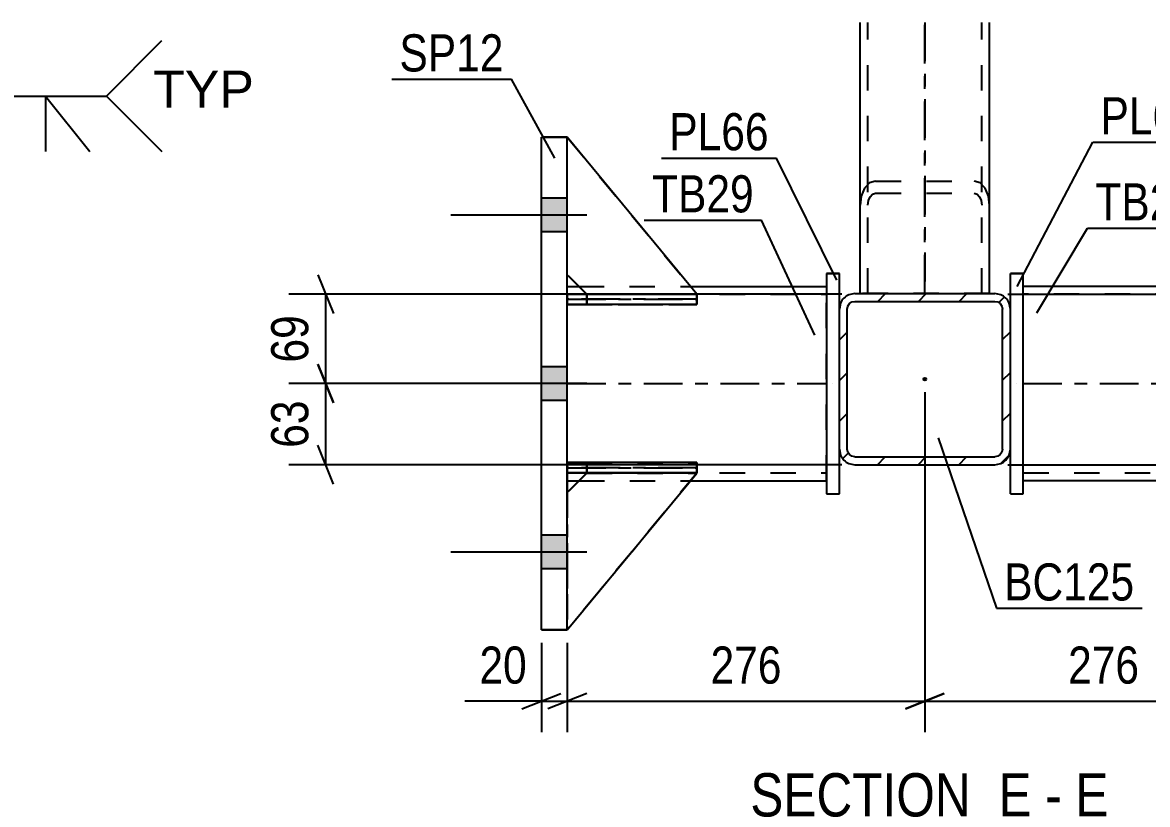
# Model space of a CAD drawing. Header units: millimetres. Extents: x 0 to 841, y 0 to 594.
# Drawn here: x 128.2 to 215.1, y 135.9 to 196.3 of the extents above; entities that cross this region are included whole.
import ezdxf

# ---------------------------------------------------------------- set-up
doc = ezdxf.new("R2010")
doc.units = ezdxf.units.MM
doc.linetypes.add('DXK_LINE_DOT2', pattern=[3.9198, 1.9599, -1.9599])
doc.linetypes.add('DXK_LINE_DOT3', pattern=[5.9187, 2.979, -0.9799, 0.9799, -0.9799])
doc.styles.add('Arial', font='ARIAL.TTF', dxfattribs={"height": 0.2})
doc.styles.add('Arial Narrow', font='ARIALN.TTF', dxfattribs={"height": 0.2})

# ---------------------------------------------------------------- blocks, each defined once
blk = doc.blocks.new('Unknown-247305199-19 - 1374')
at = {"color": 6, "linetype": 'Continuous'}
blk.add_line((184.419, 134.253), (212.066, 134.253), dxfattribs=at)
at = {"color": 0, "linetype": 'Continuous'}
for points in [[(202.528, 135.003), (202.528, 138.503), (184.419, 138.503), (184.419, 135.003)], [(206.135, 135.003), (206.135, 138.503), (203.578, 138.503), (203.578, 135.003)], [(208.459, 135.003), (208.459, 138.503), (207.185, 138.503), (207.185, 135.003)], [(212.066, 135.003), (212.066, 138.503), (209.509, 138.503), (209.509, 135.003)]]:
    blk.add_wipeout(points, dxfattribs=at)
at = {"color": 7, "linetype": 'Continuous', "style": 'Arial Narrow'}
for s, height, p in [('SECTION ', 3.3405, (184.419, 135.003)), ('E', 3.34, (203.578, 135.003)), ('E', 3.34, (209.509, 135.003)), ('-', 3.34, (207.185, 135.003))]:
    blk.add_text(s, height=height, dxfattribs=at).set_placement(p)
blk = doc.blocks.new('Part-247305199-1528 - 1374')
at = {"color": 7, "linetype": 'DXK_LINE_DOT2'}
for p, q in [((170.29, 162.31), (171.79, 162.31)), ((180.29, 162.31), (170.29, 162.31)), ((170.29, 162.31), (170.29, 162.31)), ((170.29, 162.31), (170.29, 161.51)), ((170.29, 162.31), (170.29, 161.51)), ((171.79, 162.31), (180.29, 162.31)), ((171.79, 162.31), (171.79, 161.51)), ((180.29, 162.31), (180.29, 161.51)), ((171.79, 161.51), (170.29, 161.51)), ((170.29, 161.51), (180.29, 161.51)), ((170.29, 161.51), (170.29, 161.51)), ((180.29, 161.51), (171.79, 161.51))]:
    blk.add_line(p, q, dxfattribs=at)
blk = doc.blocks.new('Bolt-247305199-1381 - 1374')
at = {"linetype": 'Continuous'}
for points in [[(170.291, 180.109), (170.291, 182.709), (168.291, 182.709), (168.291, 180.109)], [(170.291, 180.109), (170.291, 182.709), (168.291, 182.709), (168.291, 180.109)], [(170.291, 180.109), (170.291, 182.709), (168.291, 182.709), (168.291, 180.109)], [(170.291, 167.109), (170.291, 169.709), (168.291, 169.709), (168.291, 167.109)], [(170.291, 167.109), (170.291, 169.709), (168.291, 169.709), (168.291, 167.109)], [(170.291, 154.109), (170.291, 156.709), (168.291, 156.709), (168.291, 154.109)], [(170.291, 154.109), (170.291, 156.709), (168.291, 156.709), (168.291, 154.109)], [(170.291, 154.109), (170.291, 156.709), (168.291, 156.709), (168.291, 154.109)]]:
    blk.add_hatch(color=1, dxfattribs=at).paths.add_polyline_path(points)
at = {"color": 1, "linetype": 'Continuous'}
for p, q in [((170.291, 182.709), (168.291, 182.709)), ((170.291, 182.709), (168.291, 182.709)), ((170.291, 182.709), (168.291, 182.709)), ((171.791, 181.409), (161.291, 181.409)), ((171.791, 181.409), (161.291, 181.409)), ((171.791, 181.409), (161.291, 181.409)), ((170.291, 180.109), (168.291, 180.109)), ((170.291, 180.109), (168.291, 180.109)), ((170.291, 180.109), (168.291, 180.109)), ((170.291, 169.709), (168.291, 169.709)), ((170.291, 169.709), (168.291, 169.709)), ((171.791, 168.409), (161.291, 168.409)), ((171.791, 168.409), (161.291, 168.409)), ((170.291, 167.109), (168.291, 167.109)), ((170.291, 167.109), (168.291, 167.109)), ((170.291, 156.709), (168.291, 156.709)), ((170.291, 156.709), (168.291, 156.709)), ((170.291, 156.709), (168.291, 156.709)), ((171.791, 155.409), (161.291, 155.409)), ((171.791, 155.409), (161.291, 155.409)), ((171.791, 155.409), (161.291, 155.409)), ((170.291, 154.109), (168.291, 154.109)), ((170.291, 154.109), (168.291, 154.109)), ((170.291, 154.109), (168.291, 154.109))]:
    blk.add_line(p, q, dxfattribs=at)
blk = doc.blocks.new('Part-247305199-1454 - 1374')
at = {"color": 7, "linetype": 'DXK_LINE_DOT2'}
for p, q in [((192.89, 175.348), (192.89, 196.266)), ((193.49, 175.348), (193.49, 196.266)), ((202.29, 175.348), (202.29, 196.266)), ((202.89, 175.348), (202.89, 196.266)), ((193.242, 183.479), (192.982, 182.876)), ((193.631, 183.883), (193.242, 183.479)), ((194.09, 184.024), (193.631, 183.883)), ((194.09, 184.024), (201.69, 184.024)), ((202.149, 183.883), (201.69, 184.024)), ((202.539, 183.479), (202.149, 183.883)), ((202.799, 182.876), (202.539, 183.479)), ((192.982, 182.876), (192.89, 182.164)), ((193.49, 182.164), (193.536, 182.52)), ((193.536, 182.52), (193.666, 182.822)), ((193.666, 182.822), (193.861, 183.023)), ((193.861, 183.023), (194.09, 183.094)), ((194.09, 183.094), (201.69, 183.094)), ((201.69, 183.094), (201.92, 183.023)), ((201.92, 183.023), (202.114, 182.822)), ((202.114, 182.822), (202.244, 182.52)), ((202.244, 182.52), (202.29, 182.164)), ((202.89, 182.164), (202.799, 182.876)), ((192.89, 175.348), (202.89, 175.348)), ((192.982, 175.348), (192.89, 175.348))]:
    blk.add_line(p, q, dxfattribs=at)
at = {"color": 7, "linetype": 'DXK_LINE_DOT3'}
blk.add_line((197.89, 196.266), (197.89, 176.273), dxfattribs=at)
blk = doc.blocks.new('Part-247305199-1452 - 1374')
at = {"color": 2, "linetype": 'Continuous'}
for p, q in [((192.89, 175.348), (192.89, 196.266)), ((202.89, 175.348), (202.89, 196.266))]:
    blk.add_line(p, q, dxfattribs=at)
at = {"color": 7, "linetype": 'DXK_LINE_DOT2'}
for p, q in [((193.49, 175.348), (193.49, 196.266)), ((202.29, 175.348), (202.29, 196.266)), ((202.89, 175.348), (192.89, 175.348)), ((192.982, 175.348), (192.89, 175.348))]:
    blk.add_line(p, q, dxfattribs=at)
at = {"color": 7, "linetype": 'DXK_LINE_DOT3'}
blk.add_line((197.89, 175.348), (197.89, 196.266), dxfattribs=at)
blk = doc.blocks.new('Part-247305199-1482 - 1374')
at = {"color": 2, "linetype": 'Continuous'}
for p, q in [((215.994, 175.909), (205.491, 175.909)), ((225.491, 175.909), (224.6, 175.909)), ((215.979, 160.909), (205.491, 160.909)), ((225.491, 160.909), (224.581, 160.909))]:
    blk.add_line(p, q, dxfattribs=at)
at = {"color": 7, "linetype": 'DXK_LINE_DOT2'}
for p, q in [((205.491, 160.909), (205.491, 175.909)), ((224.6, 175.909), (215.994, 175.909)), ((225.491, 175.909), (225.491, 160.909)), ((225.491, 175.309), (205.491, 175.309)), ((205.491, 161.509), (225.491, 161.509)), ((224.581, 160.909), (215.979, 160.909))]:
    blk.add_line(p, q, dxfattribs=at)
at = {"color": 7, "linetype": 'DXK_LINE_DOT3'}
blk.add_line((205.491, 168.409), (225.491, 168.409), dxfattribs=at)
blk = doc.blocks.new('Part-247305199-1497 - 1374')
at = {"color": 2, "linetype": 'Continuous'}
for p, q in [((204.491, 176.91), (205.491, 176.91)), ((204.491, 174.146), (204.491, 176.91)), ((205.491, 159.91), (205.491, 176.91)), ((204.491, 159.91), (204.491, 163.35)), ((204.491, 159.91), (205.491, 159.91))]:
    blk.add_line(p, q, dxfattribs=at)
at = {"color": 7, "linetype": 'DXK_LINE_DOT2'}
for p, q in [((205.491, 176.91), (204.491, 176.91)), ((204.491, 163.35), (204.491, 174.146)), ((204.491, 159.91), (205.491, 159.91))]:
    blk.add_line(p, q, dxfattribs=at)
at = {"color": 7, "linetype": 'DXK_LINE_DOT3'}
blk.add_line((204.991, 168.41), (204.991, 168.41), dxfattribs=at)
blk = doc.blocks.new('Part-247305199-1502 - 1374')
at = {"color": 2, "linetype": 'Continuous'}
for p, q in [((191.291, 176.91), (190.291, 176.91)), ((190.291, 176.91), (190.291, 159.91)), ((191.291, 174.15), (191.291, 176.91)), ((191.291, 159.91), (191.291, 163.346)), ((190.291, 159.91), (191.291, 159.91))]:
    blk.add_line(p, q, dxfattribs=at)
at = {"color": 7, "linetype": 'DXK_LINE_DOT2'}
for p, q in [((190.291, 176.91), (191.291, 176.91)), ((191.291, 163.346), (191.291, 174.15)), ((190.291, 159.91), (191.291, 159.91))]:
    blk.add_line(p, q, dxfattribs=at)
at = {"color": 7, "linetype": 'DXK_LINE_DOT3'}
blk.add_line((190.791, 168.41), (190.791, 168.41), dxfattribs=at)
blk = doc.blocks.new('Part-247305199-1507 - 1374')
at = {"color": 2, "linetype": 'Continuous'}
for p, q in [((170.291, 175.909), (171.181, 175.909)), ((179.787, 175.909), (190.291, 175.909)), ((170.291, 160.909), (171.2, 160.909)), ((179.802, 160.909), (190.291, 160.909))]:
    blk.add_line(p, q, dxfattribs=at)
at = {"color": 7, "linetype": 'DXK_LINE_DOT2'}
for p, q in [((170.291, 160.909), (170.291, 175.909)), ((171.181, 175.909), (179.787, 175.909)), ((190.291, 160.909), (190.291, 175.909)), ((170.291, 175.309), (190.291, 175.309)), ((170.291, 161.509), (190.291, 161.509)), ((171.2, 160.909), (179.802, 160.909))]:
    blk.add_line(p, q, dxfattribs=at)
at = {"color": 7, "linetype": 'DXK_LINE_DOT3'}
blk.add_line((170.291, 168.409), (190.291, 168.409), dxfattribs=at)
blk = doc.blocks.new('Part-247305199-1524 - 1374')
at = {"color": 2, "linetype": 'Continuous'}
for p, q in [((171.79, 161.5), (170.29, 160)), ((170.29, 149.41), (180.29, 161.5)), ((180.29, 161.5), (171.79, 161.5)), ((171.79, 161.5), (171.79, 161.5)), ((180.29, 161.5), (180.29, 161.5))]:
    blk.add_line(p, q, dxfattribs=at)
at = {"color": 7, "linetype": 'DXK_LINE_DOT2'}
for p, q in [((170.29, 160), (171.79, 161.5)), ((170.29, 149.41), (180.29, 161.5)), ((171.79, 161.5), (180.29, 161.5)), ((170.29, 160), (170.29, 149.41))]:
    blk.add_line(p, q, dxfattribs=at)
at = {"color": 7, "linetype": 'DXK_LINE_DOT3'}
for p, q in [((180.29, 161.5), (170.29, 161.5)), ((170.29, 161.5), (170.29, 149.41))]:
    blk.add_line(p, q, dxfattribs=at)
blk = doc.blocks.new('Part-247305199-1525 - 1374')
at = {"color": 7, "linetype": 'DXK_LINE_DOT2'}
for p, q in [((171.79, 161.5), (170.29, 160)), ((170.29, 149.41), (180.29, 161.5)), ((170.29, 160), (171.79, 161.5)), ((180.29, 161.5), (170.29, 149.41)), ((180.29, 161.5), (171.79, 161.5)), ((171.79, 161.5), (171.79, 161.5)), ((171.79, 161.5), (180.29, 161.5)), ((180.29, 161.5), (180.29, 161.5)), ((170.29, 160), (170.29, 149.41))]:
    blk.add_line(p, q, dxfattribs=at)
at = {"color": 7, "linetype": 'DXK_LINE_DOT3'}
for p, q in [((180.29, 161.5), (170.29, 161.5)), ((170.29, 161.5), (170.29, 149.41))]:
    blk.add_line(p, q, dxfattribs=at)
blk = doc.blocks.new('Part-247305199-1526 - 1374')
at = {"color": 2, "linetype": 'Continuous'}
for p, q in [((180.29, 175.3), (170.29, 187.41)), ((171.78, 175.31), (170.29, 176.8)), ((179.042, 175.3), (180.29, 175.3)), ((180.29, 175.3), (180.29, 175.3))]:
    blk.add_line(p, q, dxfattribs=at)
at = {"color": 7, "linetype": 'DXK_LINE_DOT2'}
for p, q in [((170.29, 176.8), (170.29, 187.41)), ((170.29, 187.41), (180.29, 175.3)), ((171.79, 175.3), (170.29, 176.8)), ((171.79, 175.3), (171.78, 175.31)), ((180.29, 175.3), (171.79, 175.3)), ((171.79, 175.3), (171.79, 175.3)), ((171.79, 175.3), (179.042, 175.3))]:
    blk.add_line(p, q, dxfattribs=at)
at = {"color": 7, "linetype": 'DXK_LINE_DOT3'}
for p, q in [((170.29, 175.3), (170.29, 187.41)), ((180.29, 175.3), (170.29, 175.3))]:
    blk.add_line(p, q, dxfattribs=at)
blk = doc.blocks.new('Part-247305199-1527 - 1374')
at = {"color": 7, "linetype": 'DXK_LINE_DOT2'}
for p, q in [((170.29, 176.8), (170.29, 187.41)), ((170.29, 187.41), (180.29, 175.3)), ((170.29, 187.41), (180.29, 175.3)), ((171.79, 175.3), (170.29, 176.8)), ((171.79, 175.3), (170.29, 176.8)), ((180.29, 175.3), (171.79, 175.3)), ((171.79, 175.3), (171.79, 175.3)), ((171.79, 175.3), (180.29, 175.3)), ((180.29, 175.3), (180.29, 175.3))]:
    blk.add_line(p, q, dxfattribs=at)
at = {"color": 7, "linetype": 'DXK_LINE_DOT3'}
for p, q in [((170.29, 175.3), (170.29, 187.41)), ((180.29, 175.3), (170.29, 175.3))]:
    blk.add_line(p, q, dxfattribs=at)
blk = doc.blocks.new('Part-247305199-1529 - 1374')
at = {"color": 7, "linetype": 'DXK_LINE_DOT2'}
for p, q in [((170.29, 175.31), (171.79, 175.31)), ((180.29, 175.31), (170.29, 175.31)), ((170.29, 175.31), (170.29, 175.31)), ((170.29, 175.31), (170.29, 174.51)), ((170.29, 175.31), (170.29, 174.51)), ((171.79, 175.31), (180.29, 175.31)), ((171.79, 175.31), (171.79, 174.51)), ((180.29, 175.31), (180.29, 174.51)), ((171.79, 174.51), (170.29, 174.51)), ((170.29, 174.51), (180.29, 174.51)), ((170.29, 174.51), (170.29, 174.51)), ((180.29, 174.51), (171.79, 174.51))]:
    blk.add_line(p, q, dxfattribs=at)
at = {"color": 7, "linetype": 'DXK_LINE_DOT3'}
for p, q in [((170.29, 174.91), (180.29, 174.91)), ((180.29, 174.91), (170.29, 174.91))]:
    blk.add_line(p, q, dxfattribs=at)
blk = doc.blocks.new('Part-247305199-1530 - 1374')
at = {"color": 2, "linetype": 'Continuous'}
for p, q in [((170.29, 161.51), (170.29, 162.31)), ((180.29, 162.31), (170.29, 162.31)), ((180.29, 161.51), (180.29, 162.31)), ((180.29, 161.51), (170.29, 161.51)), ((170.29, 161.51), (170.29, 161.51))]:
    blk.add_line(p, q, dxfattribs=at)
at = {"color": 7, "linetype": 'DXK_LINE_DOT2'}
for p, q in [((171.79, 162.31), (170.29, 162.31)), ((171.79, 161.51), (171.79, 162.31)), ((180.29, 162.31), (171.79, 162.31)), ((170.29, 161.51), (171.79, 161.51)), ((171.79, 161.51), (180.29, 161.51))]:
    blk.add_line(p, q, dxfattribs=at)
at = {"color": 7, "linetype": 'DXK_LINE_DOT3'}
for p, q in [((170.29, 161.91), (180.29, 161.91)), ((180.29, 161.91), (170.29, 161.91))]:
    blk.add_line(p, q, dxfattribs=at)
blk = doc.blocks.new('Part-247305199-1531 - 1374')
at = {"color": 2, "linetype": 'Continuous'}
for p, q in [((170.29, 174.51), (170.29, 175.31)), ((170.29, 175.31), (179.042, 175.31)), ((180.29, 175.31), (180.282, 175.31)), ((180.29, 174.51), (180.29, 175.31)), ((180.29, 174.51), (170.29, 174.51)), ((170.29, 174.51), (170.29, 174.51))]:
    blk.add_line(p, q, dxfattribs=at)
at = {"color": 7, "linetype": 'DXK_LINE_DOT2'}
for p, q in [((171.79, 175.31), (170.29, 175.31)), ((171.79, 174.51), (171.79, 175.31)), ((180.282, 175.31), (171.79, 175.31)), ((179.042, 175.31), (180.282, 175.31)), ((170.29, 174.51), (171.79, 174.51)), ((171.79, 174.51), (180.29, 174.51))]:
    blk.add_line(p, q, dxfattribs=at)
blk = doc.blocks.new('Part-247305199-1546 - 1374')
at = {"color": 2, "linetype": 'Continuous'}
for p, q in [((168.291, 187.409), (168.291, 187.409)), ((168.291, 187.409), (170.291, 187.409)), ((168.291, 149.409), (168.291, 187.409)), ((170.291, 187.409), (170.291, 187.409)), ((170.291, 149.409), (170.291, 187.409)), ((170.291, 149.409), (168.291, 149.409))]:
    blk.add_line(p, q, dxfattribs=at)
at = {"color": 7, "linetype": 'DXK_LINE_DOT2'}
for p, q in [((170.291, 187.409), (168.291, 187.409)), ((168.291, 187.409), (168.291, 187.409)), ((170.291, 187.409), (170.291, 187.409)), ((168.291, 149.409), (170.291, 149.409))]:
    blk.add_line(p, q, dxfattribs=at)
blk = doc.blocks.new('Part-247305199-1590 - 1374')
at = {"linetype": 'Continuous'}
h = blk.add_hatch(dxfattribs=at)
h.set_pattern_fill('', scale=0.7, style=0, pattern_type=0)
h.set_pattern_definition([(45, (203.7494, 162.2395), (-1.57154, 1.57154), [])])
h.paths.add_polyline_path([(203.29, 162.148), (203.749, 162.24), (204.139, 162.5), (204.399, 162.889), (204.49, 163.348), (204.49, 174.148), (204.399, 174.607), (204.139, 174.997), (203.749, 175.257), (203.29, 175.348), (192.49, 175.348), (192.031, 175.257), (191.642, 174.997), (191.382, 174.607), (191.29, 174.148), (191.29, 163.348), (191.382, 162.889), (191.642, 162.5), (192.031, 162.24), (192.49, 162.148)])
h.paths.add_polyline_path([(192.49, 162.748), (192.261, 162.794), (192.066, 162.924), (191.936, 163.119), (191.89, 163.348), (191.89, 174.148), (191.936, 174.378), (192.066, 174.572), (192.261, 174.702), (192.49, 174.748), (203.29, 174.748), (203.52, 174.702), (203.714, 174.572), (203.844, 174.378), (203.89, 174.148), (203.89, 163.348), (203.844, 163.119), (203.714, 162.924), (203.52, 162.794), (203.29, 162.748)])
blk.add_hatch(color=30, dxfattribs=at).paths.add_polyline_path([(197.89, 168.648, -1), (197.89, 168.848, -1)])
at = {"color": 2, "linetype": 'Continuous'}
for p, q in [((191.382, 174.607), (191.29, 174.148)), ((191.936, 174.378), (192.066, 174.572)), ((192.49, 175.348), (192.031, 175.257)), ((192.066, 174.572), (192.261, 174.702)), ((192.261, 174.702), (192.49, 174.748)), ((192.49, 175.348), (203.29, 175.348)), ((192.49, 174.748), (203.29, 174.748)), ((203.749, 175.257), (203.29, 175.348)), ((203.29, 174.748), (203.52, 174.702)), ((203.52, 174.702), (203.714, 174.572)), ((203.714, 174.572), (203.844, 174.378)), ((204.49, 174.148), (204.399, 174.607)), ((191.29, 163.348), (191.29, 174.148)), ((191.89, 174.148), (191.936, 174.378)), ((191.89, 163.348), (191.89, 174.148)), ((203.844, 174.378), (203.89, 174.148)), ((203.89, 163.348), (203.89, 174.148)), ((204.49, 163.348), (204.49, 174.148)), ((191.29, 163.348), (191.382, 162.889)), ((191.936, 163.119), (191.89, 163.348)), ((203.89, 163.348), (203.844, 163.119)), ((204.399, 162.889), (204.49, 163.348)), ((192.066, 162.924), (191.936, 163.119)), ((192.261, 162.794), (192.066, 162.924)), ((192.49, 162.748), (192.261, 162.794)), ((192.49, 162.748), (203.29, 162.748)), ((203.52, 162.794), (203.29, 162.748)), ((203.714, 162.924), (203.52, 162.794)), ((203.844, 163.119), (203.714, 162.924)), ((192.031, 162.24), (192.49, 162.148)), ((192.49, 162.148), (203.29, 162.148)), ((203.29, 162.148), (203.749, 162.24))]:
    blk.add_line(p, q, dxfattribs=at)
at = {"color": 7, "linetype": 'DXK_LINE_DOT3'}
blk.add_line((197.89, 168.748), (197.89, 168.748), dxfattribs=at)
at = {"color": 30, "linetype": 'DXK_LINE_DOT3'}
blk.add_line((197.89, 168.748), (197.89, 168.748), dxfattribs=at)
at = {"color": 30, "linetype": 'Continuous'}
blk.add_circle((197.89, 168.748), 0.1, dxfattribs=at)
at = {"color": 2, "linetype": 'Continuous'}
for centre, start, end in [((192.49, 174.148), 112.5, 157.5), ((203.29, 174.148), 22.5, 67.5), ((192.49, 163.348), 202.5, 247.5), ((203.29, 163.348), 292.5, 337.5)]:
    blk.add_arc(centre, 1.2, start, end, dxfattribs=at)
blk = doc.blocks.new('StraightDimension-247305199-55584 - 1374')
at = {"color": 7, "linetype": 'Continuous'}
for p, q in [((151.047, 169.909), (152.247, 166.909)), ((162.791, 168.409), (148.797, 168.409)), ((151.647, 162.148), (151.647, 168.409)), ((152.247, 160.648), (151.047, 163.648)), ((191.49, 162.148), (148.797, 162.148))]:
    blk.add_line(p, q, dxfattribs=at)
at = {"color": 0}
blk.add_wipeout([(150.897, 167.707), (146.697, 167.707), (146.697, 162.851), (150.897, 162.851)], dxfattribs=at)
at = {"color": 3, "style": 'Arial Narrow'}
blk.add_text('63', height=2.8633, rotation=90.00021, dxfattribs=at).set_placement((150.297, 163.451))
blk = doc.blocks.new('StraightDimension-247305199-59911 - 1374')
at = {"color": 7, "linetype": 'Continuous'}
for p, q in [((197.89, 167.748), (197.89, 141.503)), ((225.491, 148.41), (225.491, 141.503)), ((199.39, 144.503), (196.39, 143.303)), ((223.991, 143.303), (226.991, 144.503)), ((197.89, 143.903), (225.491, 143.903))]:
    blk.add_line(p, q, dxfattribs=at)
at = {"color": 0}
blk.add_wipeout([(215.033, 144.653), (215.033, 148.853), (208.348, 148.853), (208.348, 144.653)], dxfattribs=at)
at = {"color": 3, "style": 'Arial Narrow'}
blk.add_text('276', height=2.8633, dxfattribs=at).set_placement((208.948, 145.253))
blk = doc.blocks.new('StraightDimension-247305199-59913 - 1374')
at = {"color": 7, "linetype": 'Continuous'}
for p, q in [((168.291, 148.409), (168.291, 141.503)), ((170.291, 148.409), (170.291, 141.503)), ((166.791, 143.303), (169.791, 144.503)), ((171.791, 144.503), (168.791, 143.303)), ((168.291, 143.903), (162.384, 143.903)), ((168.291, 143.903), (162.384, 143.903)), ((168.291, 143.903), (170.291, 143.903))]:
    blk.add_line(p, q, dxfattribs=at)
at = {"color": 0}
blk.add_wipeout([(167.766, 144.653), (167.766, 148.853), (162.909, 148.853), (162.909, 144.653)], dxfattribs=at)
at = {"color": 3, "style": 'Arial Narrow'}
blk.add_text('20', height=2.8633, dxfattribs=at).set_placement((163.509, 145.253))
blk = doc.blocks.new('StraightDimension-247305199-55583 - 1374')
at = {"color": 7, "linetype": 'Continuous'}
for p, q in [((151.047, 176.8), (152.247, 173.8)), ((191.49, 175.3), (148.797, 175.3)), ((151.647, 168.409), (151.647, 175.3)), ((152.247, 166.909), (151.047, 169.909)), ((162.791, 168.409), (148.797, 168.409))]:
    blk.add_line(p, q, dxfattribs=at)
at = {"color": 0}
blk.add_wipeout([(150.897, 174.283), (146.697, 174.283), (146.697, 169.427), (150.897, 169.427)], dxfattribs=at)
at = {"color": 3, "style": 'Arial Narrow'}
blk.add_text('69', height=2.8633, rotation=90.00021, dxfattribs=at).set_placement((150.297, 170.027))
blk = doc.blocks.new('StraightDimension-247305199-55604 - 1374')
at = {"color": 7, "linetype": 'Continuous'}
for p, q in [((246.189, 176.8), (247.389, 173.8)), ((204.29, 175.3), (249.189, 175.3)), ((246.789, 168.409), (246.789, 175.3)), ((247.389, 166.909), (246.189, 169.909)), ((232.27, 168.409), (249.189, 168.409))]:
    blk.add_line(p, q, dxfattribs=at)
at = {"color": 0}
blk.add_wipeout([(246.039, 174.283), (241.839, 174.283), (241.839, 169.427), (246.039, 169.427)], dxfattribs=at)
at = {"color": 3, "style": 'Arial Narrow'}
blk.add_text('69', height=2.8633, rotation=90.00021, dxfattribs=at).set_placement((245.439, 170.027))
blk = doc.blocks.new('StraightDimension-247305199-55605 - 1374')
at = {"color": 7, "linetype": 'Continuous'}
for p, q in [((246.189, 169.909), (247.389, 166.909)), ((232.27, 168.409), (249.189, 168.409)), ((246.789, 162.148), (246.789, 168.409)), ((247.389, 160.648), (246.189, 163.648)), ((204.29, 162.148), (249.189, 162.148))]:
    blk.add_line(p, q, dxfattribs=at)
at = {"color": 0}
blk.add_wipeout([(246.039, 167.707), (241.839, 167.707), (241.839, 162.851), (246.039, 162.851)], dxfattribs=at)
at = {"color": 3, "style": 'Arial Narrow'}
blk.add_text('63', height=2.8633, rotation=90.00021, dxfattribs=at).set_placement((245.439, 163.451))
blk = doc.blocks.new('StraightDimension-247305199-59912 - 1374')
at = {"color": 7, "linetype": 'Continuous'}
for p, q in [((197.89, 167.748), (197.89, 141.503)), ((170.291, 148.409), (170.291, 141.503)), ((171.791, 144.503), (168.791, 143.303)), ((196.39, 143.303), (199.39, 144.503)), ((170.291, 143.903), (197.89, 143.903))]:
    blk.add_line(p, q, dxfattribs=at)
at = {"color": 0}
blk.add_wipeout([(187.433, 144.653), (187.433, 148.853), (180.748, 148.853), (180.748, 144.653)], dxfattribs=at)
at = {"color": 3, "style": 'Arial Narrow'}
blk.add_text('276', height=2.8633, dxfattribs=at).set_placement((181.348, 145.253))
blk = doc.blocks.new('Mark-247305199-1478 - 1374')
at = {"color": 30, "linetype": 'Continuous'}
for p, q in [((206.547, 173.876), (210.457, 180.392)), ((210.457, 180.392), (219.512, 180.392))]:
    blk.add_line(p, q, dxfattribs=at)
at = {"color": 0}
blk.add_wipeout([(218.912, 180.992), (218.912, 183.992), (211.057, 183.992), (211.057, 180.992)], dxfattribs=at)
blk.add_wipeout([(218.912, 180.992), (218.912, 183.992), (211.057, 183.992), (211.057, 180.992)], dxfattribs=at)
at = {"color": 3, "style": 'Arial Narrow'}
blk.add_text('TB29', height=2.8633, dxfattribs=at).set_placement((211.057, 180.992))
blk = doc.blocks.new('Mark-247305199-1493 - 1374')
at = {"color": 30, "linetype": 'Continuous'}
for p, q in [((205.02, 175.891), (210.851, 187.038)), ((210.851, 187.038), (219.727, 187.038))]:
    blk.add_line(p, q, dxfattribs=at)
at = {"color": 0}
blk.add_wipeout([(219.127, 187.638), (219.127, 190.638), (211.451, 190.638), (211.451, 187.638)], dxfattribs=at)
blk.add_wipeout([(219.127, 187.638), (219.127, 190.638), (211.451, 190.638), (211.451, 187.638)], dxfattribs=at)
at = {"color": 3, "style": 'Arial Narrow'}
blk.add_text('PL66', height=2.8633, dxfattribs=at).set_placement((211.451, 187.638))
blk = doc.blocks.new('Mark-247305199-1498 - 1374')
at = {"color": 30, "linetype": 'Continuous'}
for p in [(177.566, 185.809), (191.085, 176.373)]:
    blk.add_line(p, (186.441, 185.809), dxfattribs=at)
at = {"color": 0}
blk.add_wipeout([(185.841, 186.409), (185.841, 189.409), (178.166, 189.409), (178.166, 186.409)], dxfattribs=at)
blk.add_wipeout([(185.841, 186.409), (185.841, 189.409), (178.166, 189.409), (178.166, 186.409)], dxfattribs=at)
at = {"color": 3, "style": 'Arial Narrow'}
blk.add_text('PL66', height=2.8633, dxfattribs=at).set_placement((178.166, 186.409))
blk = doc.blocks.new('Mark-247305199-1503 - 1374')
at = {"color": 30, "linetype": 'Continuous'}
for p in [(176.236, 181.016), (189.39, 172.132)]:
    blk.add_line(p, (185.291, 181.016), dxfattribs=at)
at = {"color": 0}
blk.add_wipeout([(184.691, 181.616), (184.691, 184.616), (176.836, 184.616), (176.836, 181.616)], dxfattribs=at)
blk.add_wipeout([(184.691, 181.616), (184.691, 184.616), (176.836, 184.616), (176.836, 181.616)], dxfattribs=at)
at = {"color": 3, "style": 'Arial Narrow'}
blk.add_text('TB29', height=2.8633, dxfattribs=at).set_placement((176.836, 181.616))
blk = doc.blocks.new('Mark-247305199-1586 - 1374')
at = {"color": 30, "linetype": 'Continuous'}
for p, q in [((198.929, 164.231), (203.415, 151.068)), ((203.415, 151.068), (214.664, 151.068))]:
    blk.add_line(p, q, dxfattribs=at)
at = {"color": 0}
blk.add_wipeout([(214.064, 151.668), (214.064, 154.668), (204.015, 154.668), (204.015, 151.668)], dxfattribs=at)
blk.add_wipeout([(214.064, 151.668), (214.064, 154.668), (204.015, 154.668), (204.015, 151.668)], dxfattribs=at)
at = {"color": 3, "style": 'Arial Narrow'}
blk.add_text('BC125', height=2.8633, dxfattribs=at).set_placement((204.015, 151.668))
blk = doc.blocks.new('Mark-247305199-1542 - 1374')
at = {"color": 30, "linetype": 'Continuous'}
for p in [(156.734, 191.889), (169.326, 185.809)]:
    blk.add_line(p, (165.973, 191.889), dxfattribs=at)
at = {"color": 0}
blk.add_wipeout([(165.373, 192.489), (165.373, 195.489), (157.334, 195.489), (157.334, 192.489)], dxfattribs=at)
blk.add_wipeout([(165.373, 192.489), (165.373, 195.489), (157.334, 195.489), (157.334, 192.489)], dxfattribs=at)
at = {"color": 3, "style": 'Arial Narrow'}
blk.add_text('SP12', height=2.8633, dxfattribs=at).set_placement((157.334, 192.489))
blk = doc.blocks.new('WeldMark-247305199-36465 - 2061')
at = {"linetype": 'Continuous'}
blk.add_hatch(color=30, dxfattribs=at).paths.add_polyline_path([(116.501, 173.801), (114.312, 171.616), (115.215, 174.573)])
at = {"color": 30, "linetype": 'Continuous'}
for p, q in [((114.312, 171.616), (125.718, 190.59)), ((125.718, 190.59), (134.718, 190.59))]:
    blk.add_line(p, q, dxfattribs=at)
at = {"color": 3, "linetype": 'Continuous'}
for q in [(133.432, 186.304), (130.004, 186.304)]:
    blk.add_line((130.004, 190.59), q, dxfattribs=at)
for start, end in [(90, 270), (270, 90)]:
    blk.add_arc((125.718, 190.59), 1.5, start, end, dxfattribs=at)
at = {"color": 0, "linetype": 'Continuous'}
blk.add_wipeout([(146.093, 189.69), (146.093, 192.69), (138.318, 192.69), (138.318, 189.69)], dxfattribs=at)
blk.add_wipeout([(146.093, 189.69), (146.093, 192.69), (138.318, 192.69), (138.318, 189.69)], dxfattribs=at)
at = {"color": 3, "linetype": 'Continuous'}
for q in [(139.004, 194.876), (139.004, 186.304)]:
    blk.add_line((134.718, 190.59), q, dxfattribs=at)
at = {"color": 3, "linetype": 'Continuous', "style": 'Arial'}
blk.add_text('TYP', height=2.8652, dxfattribs=at).set_placement((138.318, 189.69))

msp = doc.modelspace()

# ---------------------------------------------------------------- block references
for name in ['Part-247305199-1454 - 1374', 'Part-247305199-1452 - 1374', 'WeldMark-247305199-36465 - 2061', 'Part-247305199-1546 - 1374', 'Part-247305199-1526 - 1374', 'Part-247305199-1527 - 1374', 'Bolt-247305199-1381 - 1374', 'Part-247305199-1502 - 1374', 'Part-247305199-1497 - 1374', 'Part-247305199-1507 - 1374', 'Part-247305199-1482 - 1374', 'Part-247305199-1529 - 1374', 'Part-247305199-1531 - 1374', 'Part-247305199-1590 - 1374', 'Part-247305199-1528 - 1374', 'Part-247305199-1530 - 1374', 'Part-247305199-1524 - 1374', 'Part-247305199-1525 - 1374', 'StraightDimension-247305199-59913 - 1374', 'Unknown-247305199-19 - 1374']:
    msp.add_blockref(name, (0, 0))

# ---------------------------------------------------------------- next in the draw order: block references
for name in ['Mark-247305199-1542 - 1374', 'StraightDimension-247305199-55584 - 1374', 'StraightDimension-247305199-59911 - 1374']:
    msp.add_blockref(name, (0, 0))

# ---------------------------------------------------------------- next in the draw order: block references
for name in ['StraightDimension-247305199-55583 - 1374', 'StraightDimension-247305199-55604 - 1374']:
    msp.add_blockref(name, (0, 0))

# ---------------------------------------------------------------- next in the draw order: block references
for name in ['Mark-247305199-1498 - 1374', 'Mark-247305199-1478 - 1374', 'StraightDimension-247305199-55605 - 1374', 'StraightDimension-247305199-59912 - 1374']:
    msp.add_blockref(name, (0, 0))

# ---------------------------------------------------------------- next in the draw order: block references
for name in ['Mark-247305199-1493 - 1374', 'Mark-247305199-1503 - 1374', 'Mark-247305199-1586 - 1374']:
    msp.add_blockref(name, (0, 0))

doc.saveas('drawing.dxf')
